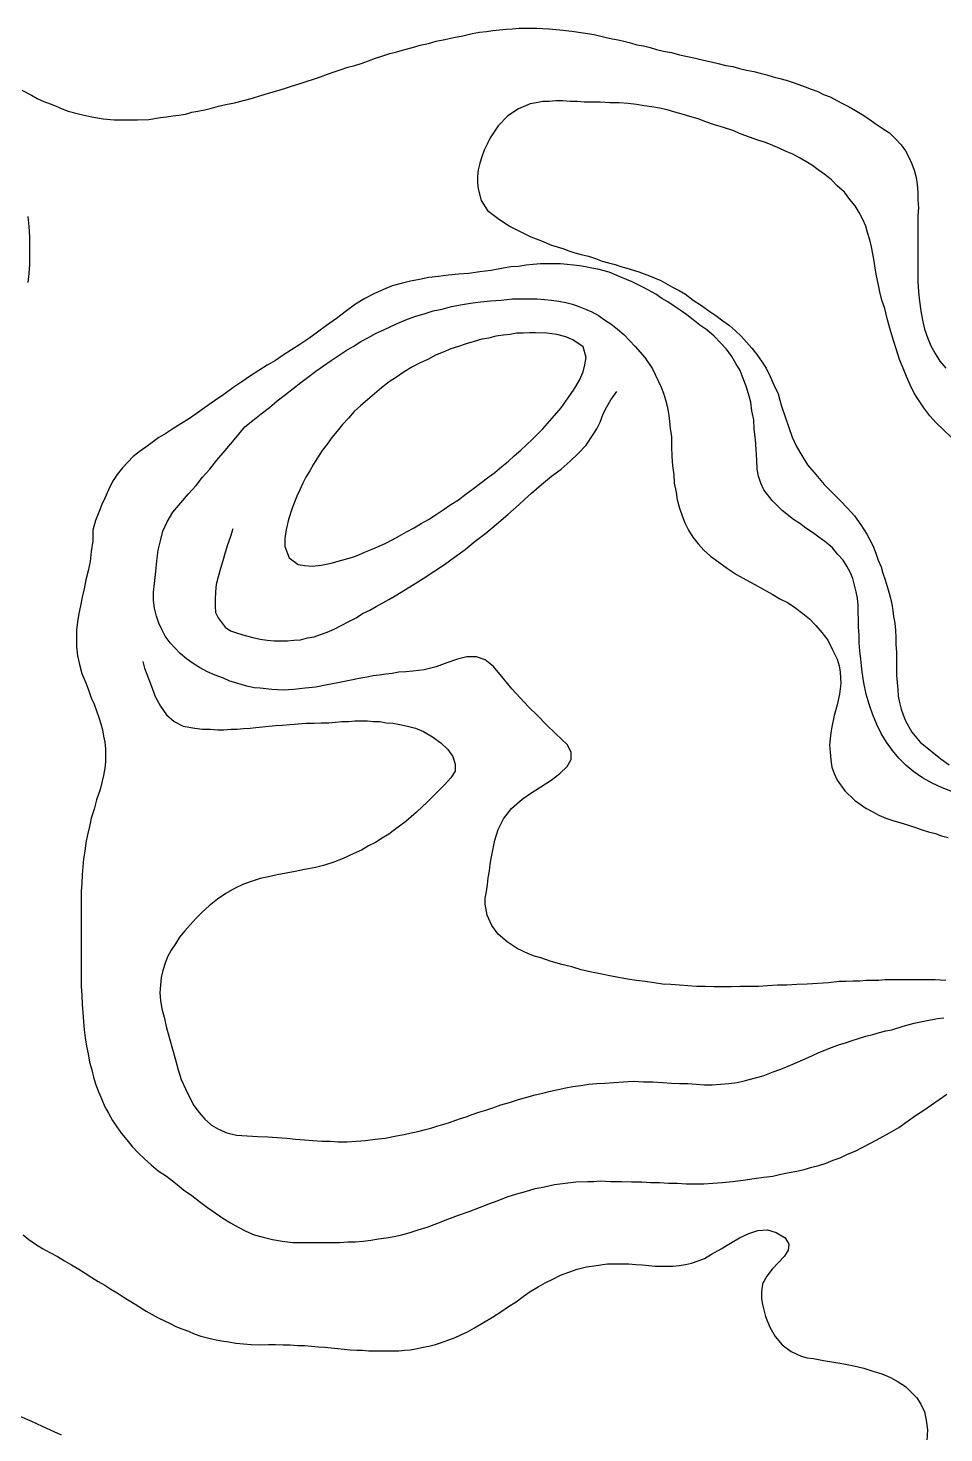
# Model space of a CAD drawing. Header units: inches. Extents: x 401374 to 405300, y 6332180 to 6336621.
# Drawn here: x 402401.8 to 402556.4, y 6335324.1 to 6335561.1 of the extents above; entities that cross this region are included whole.
import ezdxf

# ---------------------------------------------------------------- set-up
doc = ezdxf.new("R2010")
doc.units = ezdxf.units.IN
doc.header["$MEASUREMENT"] = 0

msp = doc.modelspace()

# ---------------------------------------------------------------- linework, layer by layer
for points in [[(402400.8, 6335550.6), (402402.4, 6335549.8), (402403.4, 6335549.2), (402404.5, 6335548.7), (402405.6, 6335548.3), (402406.6, 6335547.9), (402407.6, 6335547.5), (402408.6, 6335547.1), (402410.6, 6335546.6), (402412.6, 6335546.1), (402414.5, 6335545.8), (402416.4, 6335545.6), (402418.3, 6335545.6), (402420.3, 6335545.6), (402422.2, 6335545.7), (402424.2, 6335546), (402425.2, 6335546.1), (402426.3, 6335546.3), (402427.3, 6335546.4), (402428.4, 6335546.6), (402429.5, 6335546.9), (402430.5, 6335547.1), (402431.7, 6335547.3), (402432.8, 6335547.6), (402434, 6335547.9), (402435.2, 6335548.2), (402436.7, 6335548.5), (402438.2, 6335548.9), (402439.7, 6335549.3), (402441.1, 6335549.7), (402442.4, 6335550.1), (402443.8, 6335550.5), (402445.1, 6335550.9), (402446.3, 6335551.3), (402447.6, 6335551.7), (402448.8, 6335552.1), (402450, 6335552.5), (402451.2, 6335552.9), (402452.4, 6335553.3), (402453.5, 6335553.7), (402454.7, 6335554.1), (402455.8, 6335554.5), (402457, 6335554.8), (402458.2, 6335555.2), (402459.3, 6335555.6), (402460.5, 6335556), (402461.7, 6335556.4), (402462.9, 6335556.8), (402464.1, 6335557.1), (402465.4, 6335557.5), (402466.7, 6335557.8), (402468, 6335558.2), (402469.4, 6335558.5), (402470.7, 6335558.9), (402472.2, 6335559.2), (402473.7, 6335559.5), (402475.2, 6335559.8), (402476.8, 6335560.2), (402478, 6335560.4), (402479.2, 6335560.5), (402480.3, 6335560.7), (402481.4, 6335560.8), (402482.5, 6335560.9), (402483.6, 6335561), (402484.7, 6335561.1), (402485.7, 6335561.1), (402486.7, 6335561.1), (402487.7, 6335561.1), (402489.7, 6335561), (402491.6, 6335560.8), (402493.6, 6335560.6), (402495.5, 6335560.3), (402497.4, 6335560), (402499.4, 6335559.5), (402500.4, 6335559.3), (402501.4, 6335559.1), (402502.4, 6335558.9), (402503.5, 6335558.6), (402504.6, 6335558.3), (402505.7, 6335558.1), (402506.8, 6335557.8), (402507.9, 6335557.5), (402509.1, 6335557.2), (402510.4, 6335557), (402511.8, 6335556.6), (402513.1, 6335556.3), (402514.5, 6335556), (402515.8, 6335555.7), (402517.1, 6335555.4), (402518.3, 6335555.1), (402519.6, 6335554.8), (402520.8, 6335554.6), (402521.9, 6335554.3), (402523.1, 6335554), (402524.3, 6335553.8), (402525.4, 6335553.5), (402526.5, 6335553.2), (402527.6, 6335552.9), (402528.7, 6335552.6), (402529.8, 6335552.3), (402530.8, 6335552), (402531.9, 6335551.6), (402533, 6335551.2), (402534, 6335550.8), (402535.1, 6335550.4), (402536.1, 6335549.9), (402537.2, 6335549.5), (402538.3, 6335548.9), (402539.3, 6335548.4), (402540.4, 6335547.8), (402541.5, 6335547.2), (402542.6, 6335546.5), (402543.7, 6335545.8), (402544.8, 6335545), (402546, 6335544.2), (402547.2, 6335543.4), (402548.2, 6335542.4), (402549.2, 6335541.4), (402549.9, 6335540.4), (402550.5, 6335539.3), (402551, 6335538.2), (402551.4, 6335537.1), (402551.7, 6335535.9), (402551.9, 6335534.7), (402552, 6335533.4), (402552, 6335532.1), (402552.1, 6335530.8), (402552, 6335529.5), (402552, 6335528.1), (402552, 6335526.7), (402552, 6335525.2), (402552, 6335523.8), (402552, 6335521.9), (402552, 6335520.1), (402552, 6335518.3), (402552.1, 6335516.6), (402552.3, 6335515), (402552.5, 6335513.4), (402552.8, 6335511.8), (402553.1, 6335510.3), (402553.6, 6335508.9), (402554.2, 6335507.5), (402554.9, 6335506.2), (402555.7, 6335504.9), (402556.7, 6335503.7)], [(402557.6, 6335492.1), (402556.3, 6335493.3), (402555.1, 6335494.5), (402554, 6335495.7), (402553, 6335497), (402552.2, 6335498.2), (402551.4, 6335499.5), (402550.7, 6335500.9), (402550.1, 6335502.3), (402549.5, 6335503.7), (402548.9, 6335505.2), (402548.4, 6335506.8), (402547.9, 6335508.4), (402547.4, 6335510.1), (402546.9, 6335511.9), (402546.4, 6335513.8), (402545.9, 6335515.2), (402545.6, 6335516.6), (402545.3, 6335518), (402545, 6335519.3), (402544.8, 6335520.6), (402544.6, 6335521.8), (402544.4, 6335523), (402544.2, 6335524.2), (402543.9, 6335525.4), (402543.5, 6335526.6), (402543.2, 6335527.7), (402542.7, 6335528.8), (402542.1, 6335530), (402541.4, 6335531.1), (402540.5, 6335532.2), (402539.6, 6335533.4), (402538.4, 6335534.5), (402537.4, 6335535.5), (402536.3, 6335536.4), (402535.2, 6335537.2), (402534.2, 6335537.9), (402533.1, 6335538.6), (402532, 6335539.2), (402530.9, 6335539.8), (402529.8, 6335540.3), (402528.7, 6335540.8), (402527.5, 6335541.3), (402526.3, 6335541.8), (402525, 6335542.2), (402523.6, 6335542.7), (402522.2, 6335543.2), (402520.8, 6335543.8), (402519.2, 6335544.3), (402517.7, 6335544.8), (402516.2, 6335545.3), (402514.9, 6335545.8), (402513.5, 6335546.2), (402512.2, 6335546.6), (402511, 6335546.9), (402509.7, 6335547.3), (402508.4, 6335547.6), (402507.1, 6335547.8), (402505.8, 6335548), (402504.5, 6335548.2), (402503.1, 6335548.4), (402501.6, 6335548.5), (402500, 6335548.5), (402498.4, 6335548.6), (402497, 6335548.6), (402495.7, 6335548.6), (402494.5, 6335548.7), (402493.3, 6335548.7), (402492.1, 6335548.8), (402490.9, 6335548.8), (402489.8, 6335548.7), (402488.7, 6335548.7), (402487.6, 6335548.5), (402486.6, 6335548.3), (402484.6, 6335547.5), (402482.8, 6335546.3), (402481.2, 6335544.6), (402479.8, 6335542.6), (402479.3, 6335541.5), (402478.8, 6335540.5), (402478.4, 6335539.4), (402478.1, 6335538.3), (402477.8, 6335537.2), (402477.7, 6335536.1), (402477.7, 6335535), (402477.8, 6335534), (402478.3, 6335532), (402479.4, 6335530.3), (402481.2, 6335529), (402483.1, 6335527.7), (402485, 6335526.7), (402486.7, 6335525.9), (402488.5, 6335525.2), (402490.2, 6335524.5), (402492.1, 6335523.9), (402493.1, 6335523.5), (402494.1, 6335523.2), (402495.2, 6335522.9), (402496.4, 6335522.6), (402497.6, 6335522.2), (402498.7, 6335521.8), (402499.8, 6335521.5), (402500.9, 6335521.2), (402501.9, 6335520.9), (402502.9, 6335520.6), (402504.9, 6335520), (402506.7, 6335519.3), (402508.6, 6335518.5), (402510.6, 6335517.4), (402511.7, 6335516.8), (402512.8, 6335516.2), (402514.1, 6335515.2), (402515.5, 6335514.3), (402516.7, 6335513.4), (402517.9, 6335512.6), (402519.1, 6335511.7), (402520.2, 6335510.9), (402521.2, 6335510), (402522.2, 6335509.1), (402524, 6335507.1), (402524.8, 6335506), (402525.6, 6335504.9), (402526.4, 6335503.7), (402527.1, 6335502.3), (402527.7, 6335500.9), (402528.4, 6335499.4), (402528.7, 6335498.3), (402529, 6335497.3), (402529.6, 6335495.5), (402530.2, 6335493.7), (402530.8, 6335492.1), (402531.5, 6335490.5), (402532.4, 6335489), (402533.4, 6335487.4), (402534.8, 6335485.8), (402536.2, 6335484.1), (402537.6, 6335482.7), (402538.9, 6335481.4), (402540.1, 6335480.1), (402541.3, 6335478.8), (402542.4, 6335477.3), (402543.4, 6335475.7), (402544.4, 6335473.8), (402544.9, 6335472.5), (402545.3, 6335471.3), (402545.8, 6335470.2), (402546.1, 6335469.1), (402546.5, 6335468), (402546.8, 6335466.9), (402547.1, 6335465.9), (402547.4, 6335464.9), (402547.6, 6335463.9), (402547.8, 6335462.8), (402547.9, 6335461.8), (402548.1, 6335460.7), (402548.2, 6335459.5), (402548.3, 6335458.3), (402548.3, 6335457.1), (402548.4, 6335455.8), (402548.4, 6335454.4), (402548.4, 6335453.1), (402548.4, 6335451.9), (402548.5, 6335450.7), (402548.6, 6335449.5), (402548.7, 6335448.4), (402548.9, 6335447.3), (402549.2, 6335446.2), (402549.5, 6335445.2), (402549.9, 6335444.2), (402551, 6335442.3), (402552.4, 6335440.6), (402554.4, 6335439), (402555.9, 6335437.8), (402557.3, 6335436.8)], [(402401.8, 6335529.3), (402402, 6335527.6), (402402.1, 6335525.9), (402402.1, 6335524.3), (402402.1, 6335522.7), (402402.1, 6335521.2), (402402, 6335519.7), (402401.8, 6335518.2)], [(402558, 6335432.2), (402556.1, 6335432.9), (402554.4, 6335433.7), (402552.8, 6335434.6), (402551.3, 6335435.6), (402550, 6335436.7), (402548.8, 6335437.9), (402547.7, 6335439.2), (402546.7, 6335440.6), (402545.8, 6335442.1), (402545.1, 6335443.6), (402544.4, 6335445.2), (402543.8, 6335447), (402543.3, 6335448.7), (402542.9, 6335450.6), (402542.6, 6335452.5), (402542.5, 6335453.5), (402542.4, 6335454.6), (402542.2, 6335456), (402542.1, 6335457.4), (402542.1, 6335458.7), (402542, 6335460), (402542, 6335461.3), (402541.9, 6335462.5), (402541.9, 6335463.7), (402541.8, 6335464.9), (402541.6, 6335466), (402541.3, 6335467.1), (402541, 6335468.2), (402540.6, 6335469.3), (402540, 6335470.3), (402539.4, 6335471.3), (402538.5, 6335472.3), (402537.6, 6335473.4), (402536.5, 6335474.3), (402535.3, 6335475.2), (402534.2, 6335476), (402533.1, 6335476.7), (402532.1, 6335477.5), (402531, 6335478.2), (402529.1, 6335479.7), (402527.4, 6335481.4), (402526, 6335483.2), (402525.5, 6335484.3), (402525.1, 6335485.5), (402524.9, 6335486.7), (402524.8, 6335488.2), (402524.7, 6335490), (402524.6, 6335491.7), (402524.4, 6335493.4), (402524.3, 6335495), (402524, 6335496.5), (402523.8, 6335498), (402523.4, 6335499.4), (402523, 6335500.7), (402522.5, 6335502), (402522, 6335503.3), (402521.3, 6335504.5), (402520.6, 6335505.7), (402519.7, 6335506.9), (402518.7, 6335508), (402517.6, 6335509.1), (402516.4, 6335510.2), (402515.2, 6335511), (402514.1, 6335511.9), (402513, 6335512.7), (402511.9, 6335513.5), (402510.9, 6335514.2), (402509.8, 6335514.9), (402508.8, 6335515.5), (402507.8, 6335516.2), (402505.8, 6335517.3), (402503.8, 6335518.3), (402501.9, 6335519.1), (402499.9, 6335519.9), (402498, 6335520.4), (402497, 6335520.6), (402495.9, 6335520.8), (402494.9, 6335521), (402493.9, 6335521.1), (402492.8, 6335521.2), (402491.7, 6335521.3), (402490.6, 6335521.3), (402489.4, 6335521.3), (402488.3, 6335521.3), (402487.1, 6335521.2), (402485.9, 6335521.1), (402484.6, 6335520.9), (402483.3, 6335520.8), (402482, 6335520.6), (402480, 6335520.2), (402478.1, 6335520), (402476.2, 6335519.7), (402474.5, 6335519.6), (402472.8, 6335519.4), (402471.1, 6335519.2), (402469.5, 6335519), (402467.9, 6335518.7), (402466.4, 6335518.4), (402464.8, 6335518), (402463.3, 6335517.6), (402461.8, 6335517), (402460.3, 6335516.3), (402458.7, 6335515.5), (402457.1, 6335514.5), (402455.6, 6335513.4), (402453.9, 6335512.1), (402452.2, 6335510.9), (402450.7, 6335509.8), (402449.2, 6335508.7), (402447.7, 6335507.7), (402446.3, 6335506.8), (402444.9, 6335505.9), (402443.6, 6335505), (402442.2, 6335504.2), (402440.8, 6335503.3), (402439.4, 6335502.4), (402437.9, 6335501.4), (402436.4, 6335500.4), (402434.9, 6335499.3), (402433.3, 6335498.2), (402431.6, 6335497), (402430.2, 6335496), (402428.9, 6335495.1), (402427.6, 6335494.3), (402426.3, 6335493.5), (402425.1, 6335492.7), (402423.9, 6335492), (402422.8, 6335491.2), (402421.7, 6335490.4), (402420.6, 6335489.6), (402419.6, 6335488.8), (402417.8, 6335486.9), (402416.9, 6335485.8), (402416.1, 6335484.6), (402415.4, 6335483.2), (402414.8, 6335481.8), (402414.3, 6335480.7), (402413.9, 6335479.7), (402413.2, 6335478), (402412.8, 6335476.4), (402412.8, 6335474.6)], [(402438.4, 6335493.8), (402439.8, 6335494.9), (402441.2, 6335496), (402442.6, 6335497.1), (402443.9, 6335498.2), (402445.3, 6335499.3), (402446.6, 6335500.3), (402447.9, 6335501.3), (402449.2, 6335502.3), (402450.4, 6335503.2), (402451.7, 6335504.1), (402453, 6335505), (402454.2, 6335505.8), (402455.5, 6335506.7), (402456.7, 6335507.4), (402458, 6335508.2), (402459.3, 6335508.9), (402460.6, 6335509.6), (402461.9, 6335510.2), (402463.2, 6335510.8), (402464.5, 6335511.4), (402465.9, 6335512), (402467.3, 6335512.5), (402468.7, 6335512.9), (402470.2, 6335513.4), (402471.7, 6335513.7), (402473.3, 6335514.1), (402474.8, 6335514.4), (402476.5, 6335514.7), (402478.2, 6335514.9), (402479.9, 6335515.1), (402481.7, 6335515.2), (402483.6, 6335515.4), (402485, 6335515.4), (402486.4, 6335515.4), (402487.7, 6335515.4), (402489, 6335515.3), (402490.2, 6335515.2), (402491.4, 6335515), (402492.6, 6335514.8), (402493.7, 6335514.5), (402494.8, 6335514.1), (402495.9, 6335513.7), (402497, 6335513.2), (402498.1, 6335512.6), (402499.1, 6335511.9), (402500.2, 6335511.2), (402501.3, 6335510.3), (402502.4, 6335509.4), (402504.3, 6335507.4), (402505.9, 6335505.5), (402507.2, 6335503.6), (402508.2, 6335501.6), (402508.7, 6335500.5), (402509.1, 6335499.5), (402509.4, 6335498.4), (402509.7, 6335497.3), (402509.9, 6335496.1), (402510.1, 6335494.8), (402510.2, 6335493.5), (402510.4, 6335492.2), (402510.4, 6335490.5), (402510.5, 6335488.8), (402510.6, 6335487.3), (402510.8, 6335485.7), (402510.9, 6335484.3), (402511.2, 6335482.8), (402511.4, 6335481.5), (402511.8, 6335480.1), (402512.2, 6335478.8), (402512.7, 6335477.6), (402513.3, 6335476.4), (402514, 6335475.2), (402514.9, 6335474.1), (402515.9, 6335473), (402517, 6335472), (402518.4, 6335471), (402519.9, 6335469.9), (402521.4, 6335468.9), (402523, 6335468), (402524.5, 6335467.2), (402525.9, 6335466.4), (402527.4, 6335465.6), (402528.7, 6335464.8), (402530.1, 6335464.1), (402531.4, 6335463.2), (402532.6, 6335462.3), (402533.7, 6335461.4), (402534.8, 6335460.3), (402535.8, 6335459.1), (402536.8, 6335457.8), (402537.6, 6335456.2), (402538.4, 6335454.6), (402538.7, 6335453.5), (402538.9, 6335452.4), (402539, 6335450.5), (402538.8, 6335448.7), (402538.4, 6335446.9), (402537.9, 6335445.1), (402537.5, 6335443.2), (402537.3, 6335442.2), (402537.2, 6335441.2), (402537.1, 6335440.1), (402537.2, 6335439), (402537.3, 6335437.6), (402537.5, 6335436.4), (402537.9, 6335435.3), (402538.4, 6335434.2), (402539.7, 6335432.4), (402541.3, 6335430.8), (402543.2, 6335429.5), (402544.3, 6335428.9), (402545.4, 6335428.3), (402546.6, 6335427.8), (402547.8, 6335427.4), (402549.1, 6335427), (402550.4, 6335426.6), (402551.6, 6335426.2), (402552.7, 6335425.8), (402553.8, 6335425.5), (402555, 6335425.2), (402556, 6335424.8), (402557.1, 6335424.5)], [(402445.9, 6335471.7), (402447.4, 6335470.6), (402448.5, 6335470.4), (402449.8, 6335470.3), (402451.3, 6335470.5), (402453, 6335470.8), (402454.8, 6335471.3), (402456.8, 6335471.9), (402457.8, 6335472.3), (402458.8, 6335472.7), (402459.9, 6335473.2), (402461.1, 6335473.7), (402462.2, 6335474.2), (402463.4, 6335474.8), (402464.5, 6335475.4), (402465.7, 6335476.1), (402467, 6335476.8), (402468.2, 6335477.5), (402469.4, 6335478.2), (402470.7, 6335479), (402471.9, 6335479.8), (402473.2, 6335480.7), (402474.5, 6335481.5), (402475.8, 6335482.5), (402477, 6335483.4), (402478.2, 6335484.3), (402479.4, 6335485.2), (402480.6, 6335486.1), (402481.8, 6335487.1), (402482.9, 6335488), (402483.9, 6335488.9), (402485, 6335489.9), (402486.9, 6335491.7), (402488.7, 6335493.5), (402490.3, 6335495.3), (402491.8, 6335497), (402493, 6335498.7), (402494, 6335500.2), (402494.9, 6335501.7), (402495.5, 6335503.1), (402495.8, 6335504.3), (402496, 6335505.5), (402495.5, 6335507.3), (402493.8, 6335508.5), (402492.6, 6335509), (402491.1, 6335509.4), (402489.4, 6335509.6), (402487.5, 6335509.7), (402486.5, 6335509.7), (402485.4, 6335509.6), (402484.3, 6335509.6), (402483.2, 6335509.4), (402482, 6335509.3), (402480.8, 6335509.1), (402479.6, 6335508.8), (402478.4, 6335508.6), (402477.1, 6335508.2), (402475.8, 6335507.8), (402474.5, 6335507.4), (402473.2, 6335507), (402471.9, 6335506.4), (402470.6, 6335505.9), (402469.3, 6335505.2), (402468, 6335504.6), (402466.6, 6335503.9), (402465.3, 6335503.1), (402464, 6335502.2), (402462.8, 6335501.4), (402461.5, 6335500.4), (402460.3, 6335499.4), (402459.1, 6335498.4), (402458, 6335497.4), (402456.9, 6335496.4), (402455.9, 6335495.3), (402454.9, 6335494.2), (402454, 6335493.1), (402453.1, 6335492), (402452.3, 6335490.9), (402451.5, 6335489.8), (402450.7, 6335488.6), (402450, 6335487.5), (402449.4, 6335486.4), (402448.7, 6335485.3), (402448.2, 6335484.3), (402447.7, 6335483.2), (402447.2, 6335482.1), (402446.8, 6335481.1), (402446.4, 6335480.1), (402445.8, 6335478.2), (402445.4, 6335476.5), (402445.2, 6335475), (402445.2, 6335473.6), (402445.9, 6335471.7)], [(402436.4, 6335476.6), (402436, 6335475.3), (402435.5, 6335473.9), (402435.1, 6335472.6), (402434.7, 6335471.2), (402434.3, 6335469.9), (402433.9, 6335468.5), (402433.6, 6335467.2), (402433.5, 6335466), (402433.4, 6335464.7), (402433.4, 6335463.6), (402433.5, 6335462.5), (402433.9, 6335461.6), (402435.1, 6335460), (402436, 6335459.4), (402437.2, 6335459), (402438.5, 6335458.6), (402439.8, 6335458.3), (402441, 6335458), (402442.2, 6335457.8), (402443.4, 6335457.7), (402444.5, 6335457.7), (402445.6, 6335457.7), (402446.7, 6335457.8), (402447.8, 6335457.9), (402449, 6335458.2), (402450.1, 6335458.4), (402451.2, 6335458.8), (402452.3, 6335459.2), (402453.5, 6335459.7), (402454.7, 6335460.3), (402456, 6335461), (402457.2, 6335461.6), (402458.3, 6335462.3), (402459.5, 6335462.9), (402460.6, 6335463.5), (402461.7, 6335464.1), (402462.7, 6335464.7), (402463.8, 6335465.3), (402464.8, 6335465.9), (402466.7, 6335467.1), (402468.5, 6335468.2), (402470.3, 6335469.4), (402472.1, 6335470.6), (402473.8, 6335471.8), (402475.6, 6335473.1), (402477.3, 6335474.5), (402479.1, 6335475.9), (402480.9, 6335477.4), (402482.8, 6335479), (402484.7, 6335480.7), (402485.7, 6335481.6), (402486.8, 6335482.6), (402488.5, 6335484.1), (402490.2, 6335485.5), (402491.8, 6335486.7), (402493.3, 6335488), (402494.7, 6335489.3), (402496, 6335490.7), (402497.2, 6335492.5), (402497.8, 6335493.5), (402498.4, 6335494.6), (402498.9, 6335496), (402499.5, 6335497.2), (402500.2, 6335498.4), (402501.2, 6335499.8)], [(402556.7, 6335400.4), (402554.9, 6335400.5), (402553.1, 6335400.5), (402551.2, 6335400.5), (402549.4, 6335400.5), (402547.4, 6335400.5), (402546.4, 6335400.5), (402545.4, 6335400.4), (402544.4, 6335400.4), (402543.3, 6335400.4), (402542.2, 6335400.3), (402541.1, 6335400.3), (402539.9, 6335400.2), (402538.8, 6335400.2), (402536.9, 6335400), (402535.1, 6335399.9), (402533.3, 6335399.8), (402531.6, 6335399.7), (402529.9, 6335399.6), (402528.3, 6335399.6), (402526.6, 6335399.5), (402525.1, 6335399.4), (402523.5, 6335399.4), (402522, 6335399.4), (402520.5, 6335399.3), (402519, 6335399.3), (402517.6, 6335399.3), (402516.1, 6335399.4), (402514.7, 6335399.4), (402513.2, 6335399.5), (402511.8, 6335399.6), (402510.3, 6335399.7), (402508.9, 6335399.8), (402507.5, 6335400), (402506, 6335400.2), (402504.5, 6335400.4), (402503, 6335400.6), (402501.5, 6335400.9), (402500, 6335401.2), (402498.4, 6335401.5), (402496.9, 6335401.8), (402495.2, 6335402.2), (402493.6, 6335402.7), (402491.9, 6335403.1), (402490.1, 6335403.6), (402488.4, 6335404.2), (402487.3, 6335404.5), (402486.3, 6335404.9), (402484.4, 6335405.8), (402482.7, 6335406.9), (402481.2, 6335408.2), (402480.1, 6335409.7), (402479.3, 6335411.4), (402479, 6335413.3), (402479, 6335414.3), (402479.2, 6335415.4), (402479.4, 6335416.6), (402479.5, 6335417.7), (402479.7, 6335418.9), (402479.8, 6335420), (402480, 6335421), (402480.2, 6335422.1), (402480.6, 6335424.1), (402481.2, 6335425.9), (402482.1, 6335427.7), (402483.4, 6335429.4), (402485.2, 6335431), (402486.7, 6335432), (402488.4, 6335433.1), (402490.1, 6335434.2), (402491.6, 6335435.3), (402492.8, 6335436.5), (402493.5, 6335437.7), (402493.5, 6335438.9), (402492.8, 6335440.2), (402490.9, 6335442), (402489.3, 6335443.6), (402487.8, 6335445.1), (402486.3, 6335446.6), (402484.9, 6335448.1), (402483.5, 6335449.6), (402482, 6335451.4), (402480.4, 6335453.4), (402479, 6335454.5), (402477.5, 6335455), (402475.9, 6335455), (402474.3, 6335454.6), (402472.5, 6335454), (402470.7, 6335453.3), (402468.7, 6335452.8), (402466.8, 6335452.6), (402465.6, 6335452.5), (402464.4, 6335452.4), (402463.3, 6335452.2), (402462.2, 6335452.1), (402461.1, 6335451.9), (402460.1, 6335451.8), (402459, 6335451.6), (402458, 6335451.4), (402456.1, 6335451), (402454.1, 6335450.6), (402452.3, 6335450.3), (402450.4, 6335449.9), (402448.6, 6335449.7), (402446.7, 6335449.5), (402444.9, 6335449.4), (402443, 6335449.5), (402441, 6335449.7), (402440, 6335449.8), (402439, 6335450), (402438, 6335450.3), (402436.9, 6335450.6), (402435.9, 6335450.9), (402434.8, 6335451.4), (402433.4, 6335451.9), (402432.1, 6335452.5), (402430.8, 6335453.2), (402429.7, 6335453.9), (402428.6, 6335454.7), (402427.5, 6335455.6), (402425.8, 6335457.4), (402425, 6335458.5), (402424.4, 6335459.6), (402423.9, 6335460.7), (402423.5, 6335461.9), (402423.2, 6335463.2), (402423, 6335464.5), (402423, 6335465.9), (402423.2, 6335467.4), (402423.3, 6335468.4), (402423.4, 6335469.4), (402423.6, 6335471.2), (402423.8, 6335473), (402424.2, 6335474.6), (402424.6, 6335476.2), (402425.3, 6335477.8), (402426.3, 6335479.4), (402427.6, 6335481), (402428.9, 6335482.5), (402430.2, 6335483.9), (402431.3, 6335485.3), (402432.5, 6335486.7), (402433.7, 6335488.2), (402435.1, 6335489.8), (402436.6, 6335491.6), (402437.4, 6335492.6), (402438.4, 6335493.8)], [(402412.8, 6335474.6), (402412.5, 6335472.8), (402412.3, 6335471.1), (402412, 6335469.5), (402411.6, 6335468), (402411.3, 6335466.5), (402411, 6335465.1), (402410.7, 6335463.6), (402410.4, 6335462.3), (402410.2, 6335460.9), (402410, 6335459.5), (402410, 6335458.1), (402410, 6335456.7), (402410.2, 6335455.2), (402410.5, 6335453.7), (402410.9, 6335452.2), (402411.6, 6335450.6), (402412.1, 6335449.3), (402412.5, 6335448.1), (402413, 6335447), (402413.4, 6335445.9), (402413.8, 6335444.8), (402414.1, 6335443.7), (402414.4, 6335442.7), (402414.6, 6335441.6), (402414.8, 6335440.6), (402414.9, 6335439.5), (402414.9, 6335438.4), (402414.9, 6335437.3), (402414.8, 6335436.2), (402414.6, 6335435), (402414.3, 6335433.8), (402414, 6335432.6), (402413.4, 6335430.9), (402413, 6335429.3), (402412.5, 6335427.8), (402412.2, 6335426.4), (402411.9, 6335425), (402411.6, 6335423.6), (402411.4, 6335422.2), (402411.2, 6335420.9), (402411.1, 6335419.6), (402411, 6335418.2), (402410.9, 6335416.8), (402410.8, 6335415.4), (402410.8, 6335413.9), (402410.8, 6335412.3), (402410.8, 6335410.7), (402410.8, 6335409), (402410.8, 6335407.3), (402410.8, 6335405.7), (402410.8, 6335404.1), (402410.8, 6335402.5), (402410.8, 6335400.9), (402410.8, 6335399.4), (402410.9, 6335397.9), (402411, 6335396.4), (402411.1, 6335395), (402411.2, 6335393.5), (402411.3, 6335392.1), (402411.5, 6335390.7), (402411.7, 6335389.3), (402412, 6335388), (402412.2, 6335386.6), (402412.6, 6335385.3), (402412.9, 6335384.1), (402413.3, 6335382.8), (402413.8, 6335381.5), (402414.3, 6335380.3), (402414.8, 6335379.1), (402415.4, 6335378), (402416.1, 6335376.8), (402416.8, 6335375.7), (402417.6, 6335374.6), (402418.5, 6335373.5), (402419.4, 6335372.4), (402420.4, 6335371.3), (402421.5, 6335370.3), (402422.6, 6335369.3), (402423.8, 6335368.3), (402425.2, 6335367.4), (402426.7, 6335366.2), (402428.1, 6335365.1), (402429.5, 6335364.1), (402430.8, 6335363.1), (402432.1, 6335362.1), (402433.4, 6335361.2), (402434.7, 6335360.3), (402436, 6335359.5), (402437.3, 6335358.8), (402438.6, 6335358.1), (402440, 6335357.5), (402441.5, 6335357.1), (402443.1, 6335356.7), (402444.7, 6335356.4), (402446.5, 6335356.2), (402448.4, 6335356.2), (402450, 6335356.2), (402451.5, 6335356.2), (402453, 6335356.2), (402454.4, 6335356.2), (402455.8, 6335356.3), (402457.1, 6335356.3), (402458.4, 6335356.4), (402459.7, 6335356.6), (402461, 6335356.8), (402462.3, 6335357), (402463.6, 6335357.2), (402464.9, 6335357.5), (402466.3, 6335357.9), (402467.7, 6335358.3), (402469.2, 6335358.8), (402470.8, 6335359.4), (402472.7, 6335360.1), (402474.5, 6335360.8), (402476.3, 6335361.4), (402478, 6335362.1), (402479.6, 6335362.7), (402481.2, 6335363.3), (402482.7, 6335363.9), (402484.3, 6335364.4), (402485.8, 6335364.8), (402487.4, 6335365.3), (402489, 6335365.6), (402490.7, 6335366), (402492.5, 6335366.2), (402494.3, 6335366.4), (402496.3, 6335366.5), (402497.3, 6335366.5), (402498.4, 6335366.6), (402500.2, 6335366.5), (402502, 6335366.5), (402503.7, 6335366.4), (402505.4, 6335366.4), (402506.9, 6335366.3), (402508.4, 6335366.3), (402509.9, 6335366.2), (402511.4, 6335366.2), (402512.9, 6335366.1), (402514.3, 6335366.1), (402515.9, 6335366.1), (402517.4, 6335366.2), (402519, 6335366.3), (402520.7, 6335366.5), (402522.5, 6335366.7), (402524.4, 6335367), (402526, 6335367.2), (402527.5, 6335367.4), (402528.9, 6335367.7), (402530.3, 6335368), (402531.6, 6335368.2), (402532.8, 6335368.5), (402534.1, 6335368.9), (402535.3, 6335369.2), (402536.5, 6335369.6), (402537.7, 6335370.1), (402538.9, 6335370.5), (402540.1, 6335371.1), (402541.4, 6335371.6), (402542.7, 6335372.3), (402544.1, 6335373), (402545.6, 6335373.8), (402547.2, 6335374.7), (402548.8, 6335375.6), (402550.2, 6335376.6), (402551.6, 6335377.6), (402553, 6335378.5), (402554.3, 6335379.4), (402555.6, 6335380.3), (402556.9, 6335381.2)], [(402421.2, 6335454.2), (402421.5, 6335453.1), (402421.9, 6335452.1), (402422.6, 6335450.2), (402423.3, 6335448.3), (402424.2, 6335446.7), (402425.2, 6335445.2), (402426.5, 6335444.1), (402428, 6335443.3), (402430, 6335443), (402431.3, 6335442.8), (402432.6, 6335442.8), (402433.8, 6335442.7), (402434.9, 6335442.7), (402436.1, 6335442.8), (402437.1, 6335442.8), (402438.2, 6335442.9), (402439.3, 6335443), (402440.3, 6335443.1), (402441.4, 6335443.2), (402442.5, 6335443.3), (402443.6, 6335443.4), (402444.8, 6335443.5), (402446.1, 6335443.6), (402447.4, 6335443.7), (402448.8, 6335443.8), (402450.1, 6335443.8), (402451.3, 6335443.9), (402452.6, 6335443.9), (402453.7, 6335444), (402454.8, 6335444.1), (402455.9, 6335444.1), (402457, 6335444.2), (402458, 6335444.2), (402459.1, 6335444.2), (402460.1, 6335444.1), (402461.2, 6335444.1), (402462.3, 6335443.9), (402463.4, 6335443.8), (402464.6, 6335443.6), (402465.9, 6335443.3), (402467.2, 6335443), (402468.6, 6335442.4), (402470.1, 6335441.5), (402471.5, 6335440.5), (402472.7, 6335439.4), (402473.5, 6335438.2), (402473.9, 6335436.9), (402473.9, 6335435.7), (402473.2, 6335434.6), (402472.1, 6335433.4), (402471.1, 6335432.4), (402469.2, 6335430.5), (402467.4, 6335428.8), (402465.6, 6335427.2), (402463.7, 6335425.8), (402462.7, 6335425.1), (402461.6, 6335424.4), (402460.5, 6335423.7), (402459.3, 6335423.1), (402458.1, 6335422.4), (402456.8, 6335421.8), (402455, 6335421), (402453.3, 6335420.3), (402451.7, 6335419.8), (402450.1, 6335419.4), (402448.5, 6335419.1), (402446.9, 6335418.8), (402445.4, 6335418.5), (402443.9, 6335418.2), (402442.4, 6335417.9), (402441, 6335417.6), (402439.5, 6335417.1), (402438.1, 6335416.6), (402436.7, 6335415.9), (402435.2, 6335415.1), (402433.8, 6335414.1), (402432.4, 6335413), (402431.2, 6335411.9), (402430.2, 6335410.9), (402429.2, 6335409.8), (402428.3, 6335408.8), (402427.4, 6335407.7), (402426.7, 6335406.6), (402426, 6335405.5), (402425.4, 6335404.4), (402425, 6335403.3), (402424.6, 6335402.1), (402424.3, 6335400.9), (402424.2, 6335399.6), (402424.1, 6335398.3), (402424.2, 6335397), (402424.4, 6335395.6), (402424.8, 6335394.2), (402425.2, 6335392.4), (402425.7, 6335390.6), (402426.2, 6335388.8), (402426.7, 6335387), (402427.2, 6335385.3), (402427.7, 6335383.7), (402428.4, 6335382.1), (402429.1, 6335380.7), (402429.8, 6335379.3), (402430.7, 6335378.1), (402431.7, 6335377), (402432.8, 6335376), (402434, 6335375.3), (402435.4, 6335374.7), (402437, 6335374.3), (402438.8, 6335374.2), (402440.6, 6335374.1), (402442.3, 6335374), (402443.9, 6335373.9), (402445.5, 6335373.8), (402447, 6335373.6), (402448.5, 6335373.5), (402449.9, 6335373.4), (402451.4, 6335373.3), (402452.8, 6335373.3), (402454.2, 6335373.2), (402455.7, 6335373.2), (402457.2, 6335373.3), (402458.8, 6335373.4), (402460.4, 6335373.6), (402462.1, 6335373.8), (402464, 6335374.2), (402465.3, 6335374.4), (402466.5, 6335374.7), (402467.6, 6335374.9), (402468.7, 6335375.2), (402469.8, 6335375.5), (402470.8, 6335375.8), (402472.8, 6335376.4), (402474.8, 6335377.1), (402475.8, 6335377.4), (402476.8, 6335377.8), (402477.9, 6335378.2), (402479.1, 6335378.5), (402480.3, 6335378.9), (402481.6, 6335379.4), (402483.1, 6335379.8), (402484.6, 6335380.3), (402486, 6335380.7), (402487.4, 6335381.1), (402488.7, 6335381.4), (402490, 6335381.7), (402491.3, 6335382), (402492.6, 6335382.3), (402493.8, 6335382.5), (402495.1, 6335382.7), (402496.5, 6335382.9), (402497.8, 6335383), (402499.2, 6335383.1), (402500.7, 6335383.2), (402502.3, 6335383.3), (402504, 6335383.4), (402505.7, 6335383.3), (402507.3, 6335383.3), (402508.9, 6335383.2), (402510.4, 6335383.1), (402511.8, 6335383), (402513.2, 6335383), (402514.6, 6335382.9), (402516, 6335382.8), (402517.3, 6335382.8), (402518.7, 6335382.9), (402520.1, 6335383), (402521.5, 6335383.2), (402522.9, 6335383.5), (402524.4, 6335383.9), (402525.9, 6335384.3), (402527.6, 6335385), (402528.7, 6335385.4), (402529.7, 6335385.8), (402531.7, 6335386.6), (402533.5, 6335387.4), (402535.2, 6335388.2), (402537, 6335388.9), (402538.8, 6335389.6), (402539.8, 6335389.9), (402540.9, 6335390.3), (402542, 6335390.6), (402543.2, 6335391), (402544.4, 6335391.3), (402545.5, 6335391.6), (402546.6, 6335391.9), (402547.6, 6335392.1), (402549.5, 6335392.7), (402551.4, 6335393.2), (402553.3, 6335393.6), (402555.3, 6335394), (402556.4, 6335394.1)], [(402401, 6335357.5), (402402, 6335356.7), (402403.1, 6335355.9), (402404.3, 6335355.2), (402405.5, 6335354.5), (402406.8, 6335353.8), (402408, 6335353.1), (402409.2, 6335352.4), (402410.4, 6335351.7), (402411.5, 6335351), (402412.6, 6335350.3), (402413.7, 6335349.6), (402414.8, 6335349), (402415.8, 6335348.3), (402416.9, 6335347.7), (402417.9, 6335347), (402419.9, 6335345.8), (402421.8, 6335344.6), (402423.8, 6335343.5), (402425.8, 6335342.5), (402426.8, 6335342), (402427.8, 6335341.6), (402428.9, 6335341.2), (402429.9, 6335340.8), (402431, 6335340.4), (402432.1, 6335340.1), (402433.3, 6335339.8), (402434.5, 6335339.6), (402435.7, 6335339.4), (402436.9, 6335339.2), (402438.2, 6335339.1), (402439.5, 6335339), (402440.9, 6335338.9), (402442.4, 6335339), (402443.6, 6335339), (402444.9, 6335338.9), (402446.1, 6335338.9), (402447.3, 6335338.8), (402448.5, 6335338.8), (402449.7, 6335338.7), (402450.8, 6335338.6), (402451.9, 6335338.5), (402453, 6335338.4), (402454.1, 6335338.3), (402455.2, 6335338.2), (402456.2, 6335338.1), (402457.3, 6335338), (402458.3, 6335338), (402459.3, 6335337.9), (402460.4, 6335337.9), (402461.4, 6335337.9), (402462.4, 6335337.9), (402463.4, 6335337.9), (402464.4, 6335337.9), (402465.4, 6335338), (402466.4, 6335338.1), (402467.5, 6335338.3), (402468.5, 6335338.5), (402469.5, 6335338.7), (402470.6, 6335339), (402471.6, 6335339.3), (402472.7, 6335339.7), (402473.8, 6335340.1), (402474.9, 6335340.6), (402476, 6335341.1), (402477.2, 6335341.8), (402478.7, 6335342.7), (402480.2, 6335343.6), (402481.6, 6335344.5), (402482.9, 6335345.4), (402484.2, 6335346.2), (402485.4, 6335347.1), (402486.6, 6335347.9), (402487.9, 6335348.7), (402489.1, 6335349.4), (402490.4, 6335350), (402491.7, 6335350.7), (402493.1, 6335351.2), (402494.5, 6335351.7), (402496.1, 6335352.1), (402497.7, 6335352.3), (402499.6, 6335352.6), (402500.8, 6335352.6), (402502.1, 6335352.6), (402503.2, 6335352.6), (402504.4, 6335352.5), (402505.5, 6335352.4), (402506.6, 6335352.3), (402507.6, 6335352.2), (402508.7, 6335352.2), (402509.7, 6335352.2), (402510.7, 6335352.2), (402511.7, 6335352.3), (402512.8, 6335352.5), (402513.8, 6335352.7), (402514.9, 6335353.1), (402516, 6335353.5), (402517.2, 6335354.2), (402518.8, 6335355.1), (402520.4, 6335356.1), (402521.9, 6335357), (402523.5, 6335357.7), (402525, 6335358.2), (402526.6, 6335358.3), (402528.1, 6335357.9), (402529.6, 6335357), (402530.2, 6335355.9), (402530.1, 6335354.9), (402529.5, 6335353.9), (402528.5, 6335352.8), (402527.4, 6335351.7), (402526.5, 6335350.5), (402525.8, 6335349.2), (402525.6, 6335347.8), (402525.6, 6335346.7), (402525.8, 6335345.7), (402526.3, 6335343.7), (402527, 6335341.9), (402527.9, 6335340.3), (402529.1, 6335338.9), (402530.6, 6335337.8), (402532.3, 6335337), (402533.3, 6335336.7), (402534.4, 6335336.6)], [(402534.4, 6335336.6), (402536.1, 6335336.3), (402537.8, 6335336), (402539.5, 6335335.7), (402541.2, 6335335.4), (402542.9, 6335335), (402544.4, 6335334.5), (402545.9, 6335334), (402547.4, 6335333.4), (402548.7, 6335332.7), (402549.9, 6335331.9), (402551.8, 6335330), (402552.5, 6335328.9), (402553.1, 6335327.6), (402553.4, 6335326.2), (402553.6, 6335324.6), (402553.5, 6335322.8)], [(402407.5, 6335323.7), (402405, 6335324.8), (402402.6, 6335325.9), (402400.1, 6335327)]]:
    msp.add_lwpolyline(points)

doc.saveas('drawing.dxf')
